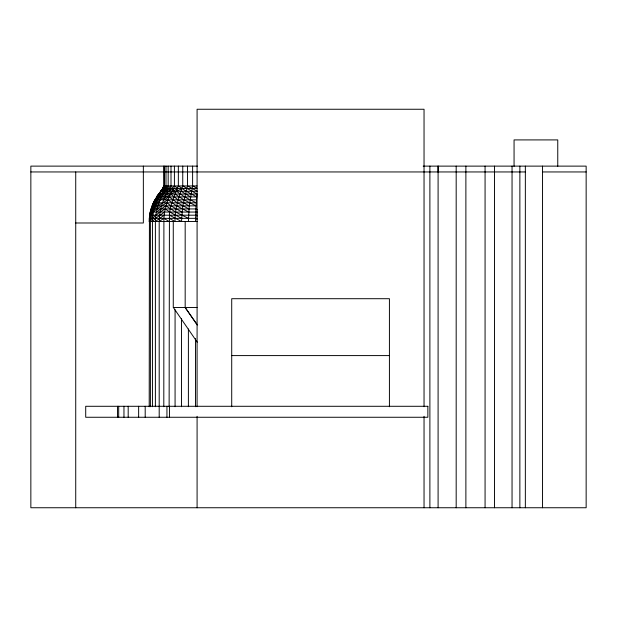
<?xml version="1.0" encoding="UTF-8"?>
<svg xmlns="http://www.w3.org/2000/svg" width="617" height="617" viewBox="0 0 617 617"><rect width="100%" height="100%" fill="white"/><g stroke="black" fill="none" stroke-linecap="round" stroke-linejoin="round"><path stroke-width="0.93" d="M429.887 166.12L429.887 507.745M438.093 171.95L438.093 166.12L438.093 507.745M195.535 221.503L196.005 205.862L197.039 194.054L182.748 185.948L182.748 166.12M188.393 221.503L189.234 205.862L192.604 185.948L192.604 166.12M187.529 166.12L187.529 185.948L182.732 205.862L181.529 221.503L169.428 215.186C169.814 204.744 174.966 195.412 178.352 185.948L178.352 166.12M169.127 406.726L169.428 215.186M159.194 417.262L159.201 221.503C159.68 208.631 163.482 193.676 174.41 185.948L174.41 166.12M155.384 406.726L155.384 221.503C155.669 208.392 160.574 194.293 171.002 185.948L171.002 166.12M152.438 406.726L152.438 221.503C152.515 208.191 158.392 194.949 168.179 185.948L168.179 166.12M150.394 406.726L150.394 221.503C150.247 208.037 157.019 195.589 165.988 185.948L165.988 166.12M196.445 199.839L154.852 199.839C151.281 206.471 149.214 213.945 149.206 221.503L197.44 221.503M149.206 406.726L149.422 218.341L150.347 212.047L153.463 202.823L156.556 196.916L162.934 188.563L163.675 185.948L163.59 166.12M154.474 202.823L161.924 196.916L177.92 188.563L174.41 185.948L173.917 188.563L169.228 196.916L166.875 202.823L164.577 212.047L163.898 218.341L163.806 406.726M169.205 218.341L175.074 221.503C174.557 209.124 178.907 197.355 182.748 185.948M171.002 185.948L170.454 188.563C164.045 192.18 156.533 195.743 153.371 202.823L196.206 202.823L184.583 196.916L176.423 191.27L160.405 199.839L153.232 205.862M168.179 185.948L167.585 188.563L163.173 191.27M165.988 185.948L165.371 188.563L161.554 191.27M164.484 166.12L164.484 185.948L163.837 188.563L160.69 191.27L156.556 196.916L196.723 196.916L186.265 191.27L178.352 185.948M163.675 185.948L163.011 188.563L160.69 191.27M151.157 208.939L150.255 212.047L197.587 212.047M149.299 221.503L150.509 218.341L152.869 215.186M149.422 218.341C152.291 210.659 160.227 206.741 166.875 202.823L170.986 205.862L181.969 212.047M149.769 215.186C153.155 207.613 161.137 203.749 167.971 199.839L176.616 205.862L188.694 212.047M164.484 185.948L160.605 191.27L197.378 191.27L187.529 185.948M156.649 196.916L158.561 194.054M150.394 221.503C153.71 215.742 159.633 212.248 165.179 208.939L169.798 212.047L181.575 218.341M152.438 221.503L155.492 218.341L164.577 212.047M155.384 221.503L164.153 215.186M159.086 202.823C154.906 205.893 150.17 209.626 149.669 215.186L197.502 215.186M156.317 212.047L165.942 205.862L175.629 212.047L188.424 218.341M159.201 221.503L163.898 218.341L169.127 221.503M163.829 199.839L169.228 196.916L177.287 202.823L188.933 208.939M173.917 188.563C165.896 192.936 155.769 196.769 152.106 205.862L196.005 205.862L183.881 199.839L175.066 194.054M176.423 191.27L182.377 188.563M197.401 166.12L30.85 166.12L30.85 507.745L586.15 507.745L586.15 166.12L423.169 166.12M30.85 171.95L525.352 171.95M542.544 171.95L586.15 171.95M197.016 185.948L163.59 185.948L162.934 188.563L196.862 188.563M158.476 194.054L197.039 194.054M151.065 208.939L195.836 208.939L197.409 209.826M149.322 218.341L197.455 218.341M75.729 222.992L143.352 222.992L143.352 166.12M197.085 307.536L173.269 307.536L173.269 221.503M231.714 355.593L389.42 355.593M192.604 185.948L196.9 188.131M189.234 205.862L178.082 199.839L170.639 194.054M190.53 196.916L181.143 191.27M195.55 218.341L197.178 219.243M195.604 215.186L197.224 216.089M195.705 212.047L197.301 212.942M185.177 307.536L197.224 324.858L185.177 307.536L185.177 221.503M173.4 307.536L197.239 342.188M557.76 166.297L557.76 139.912L514.061 139.912L514.061 166.297M542.544 166.12L542.544 507.745M525.352 166.12L525.352 507.745M519.869 166.12L519.869 507.745M512.048 166.12L512.048 507.745M494.495 166.12L494.495 507.745M485.07 166.12L485.07 507.745M465.881 166.12L465.881 507.745M456.179 166.12L456.179 507.745M424.041 406.719L424.041 109.255L197.085 109.255L197.085 406.711M424.041 416.321L424.041 507.745M389.42 406.75L389.42 298.705L231.714 298.705L231.714 406.75M197.085 416.305L197.085 507.745M195.535 338.586L195.535 406.726M188.393 328.992L188.393 406.726M181.529 318.434L181.529 406.726M175.074 309.796L175.074 406.726M169.451 406.287L169.451 417.262M166.937 406.287L166.937 417.262M145.196 406.287L145.196 417.262M138.64 406.287L138.64 417.262M128.189 406.287L128.189 417.262M123.963 406.287L123.963 417.262M118.695 406.287L118.695 417.262M117.469 406.287L117.508 417.262M75.729 171.95L75.729 507.745M427.859 406.287L85.709 406.287L85.709 417.262L427.859 417.262L427.859 406.287"/></g></svg>
